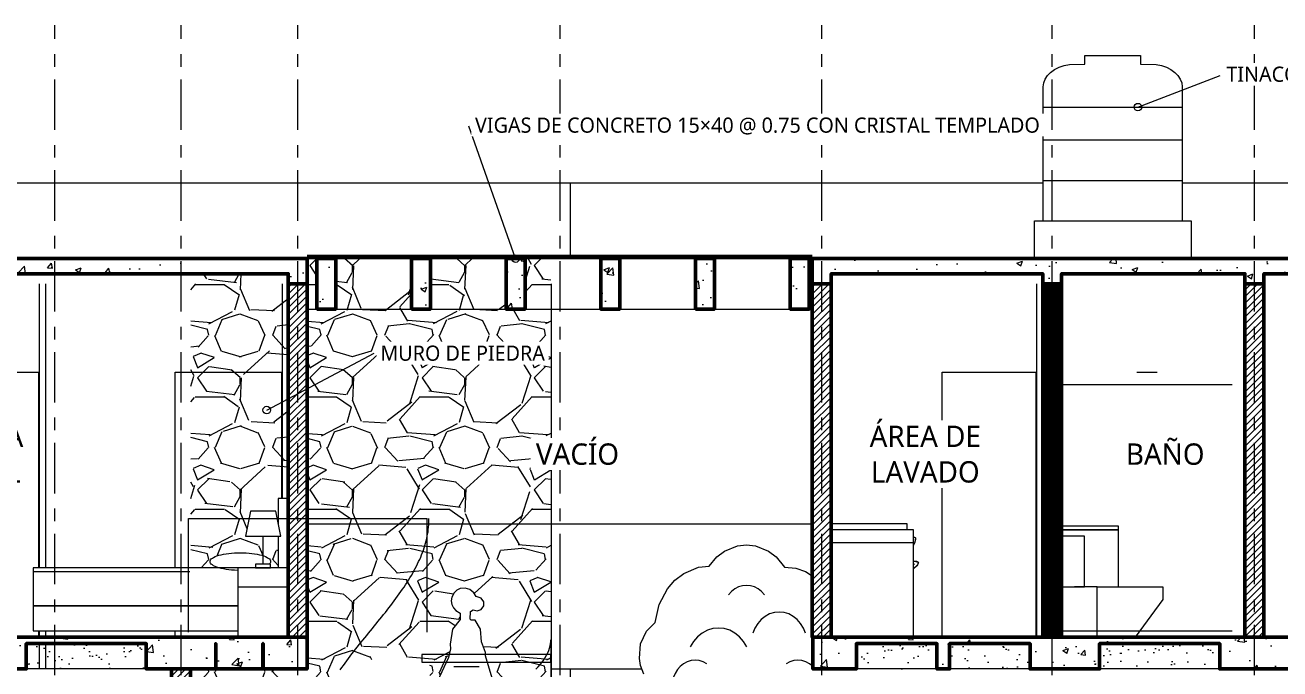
# Model space of a CAD drawing. Header units: metres. Extents: x 28.9 to 124.2, y -14.9 to 27.3.
# Drawn here: x 48.09 to 58.02, y -9.75 to -4.65 of the extents above; entities that cross this region are included whole.
import ezdxf

# ---------------------------------------------------------------- set-up
doc = ezdxf.new("R2010")
doc.units = ezdxf.units.M
doc.linetypes.add('EJE', pattern=[0.6, 0.4, -0.08, 0, -0.12])
for name, color, linetype, lineweight in [('003_EjesHorizontales', 8, 'EJE', 9), ('005_Escalera', 7, 'Continuous', 18), ('007_Textos', 7, 'Continuous', 18), ('012_Ventanas', 5, 'Continuous', 40), ('013_Cortes', 7, 'Continuous', 50), ('014_Achurados', 8, 'Continuous', 5), ('015_Proyeccion', 8, 'Continuous', 13), ('019_Entourage', 8, 'Continuous', 13), ('020_Barandales', 8, 'Continuous', 18), ('021_Muebles_Corte', 8, 'Continuous', 13)]:
    doc.layers.add(name, color=color, linetype=linetype, lineweight=lineweight)
doc.styles.add('OpenSans', font='OpenSans-Regular.ttf')

msp = doc.modelspace()

# ---------------------------------------------------------------- hatches: boundary and pattern name
at = {"layer": '014_Achurados'}
h = msp.add_hatch(dxfattribs=at)
h.set_pattern_fill('AR-CONC', scale=0.0025)
h.paths.add_polyline_path([(44.219, -6.7), (44.219, -6.5), (50.3208, -6.5), (50.3208, -6.7), (50.1708, -6.7), (50.1708, -6.62), (45.3714, -6.62), (45.3714, -6.7), (45.2214, -6.7), (45.2214, -6.62), (44.369, -6.62), (44.369, -6.7)])
h = msp.add_hatch(dxfattribs=at)
h.set_pattern_fill('GRAVEL', scale=0.035)
h.paths.add_polyline_path([(52.25, -6.5), (52.25, -11.65), (52.1486, -11.65), (52.1604, -11.5914), (52.1565, -11.5439), (52.1428, -11.5344), (52.121, -11.5485), (52.0828, -11.6015), (52.0602, -11.65), (51.998, -11.65), (51.9925, -11.557), (51.9759, -11.4778), (51.9607, -11.4461), (51.9446, -11.4415), (51.9241, -11.4778), (51.9075, -11.557), (51.899, -11.641), (51.8874, -11.6344), (51.8772, -11.6456), (51.8765, -11.65), (51.8423, -11.65), (51.8009, -11.5682), (51.7642, -11.5229), (51.7448, -11.5162), (51.7342, -11.5338), (51.7325, -11.5583), (51.7423, -11.6338), (51.7465, -11.65), (50.93, -11.65), (50.93, -11.88), (50.6293, -11.88), (50.7334, -11.7093), (50.8613, -11.5276), (51.3934, -11.2482), (51.5001, -11.2041), (51.6018, -11.16), (51.6979, -11.1158), (51.7877, -11.0717), (51.8705, -11.0276), (51.9458, -10.9835), (52.0129, -10.9394), (52.0714, -10.8953), (52.1209, -10.8511), (52.161, -10.807), (52.1915, -10.7629), (52.212, -10.7188), (52.2225, -10.6747), (52.2229, -10.3824), (52.1934, -10.3824), (52.1934, -10.2059), (52.0177, -10.2059), (52.0177, -10.0294), (51.7725, -10.0294), (51.7433, -9.9075), (51.7482, -9.8985), (51.7726, -9.8942), (51.7891, -9.8821), (51.7979, -9.8637), (51.7979, -9.8469), (51.7858, -9.8234), (51.7331, -9.6479), (51.7313, -9.6212), (51.7003, -9.5357), (51.6918, -9.4353), (51.6518, -9.3653), (51.6198, -9.3651), (51.6118, -9.3563), (51.6138, -9.2963), (51.6337, -9.2822), (51.667, -9.2903), (51.6975, -9.2809), (51.7193, -9.2515), (51.7195, -9.2196), (51.6975, -9.1897), (51.6575, -9.1778), (51.6389, -9.1467), (51.6091, -9.1222), (51.5718, -9.1108), (51.533, -9.1145), (51.5064, -9.127), (51.4843, -9.1471), (51.4662, -9.181), (51.4618, -9.21), (51.4662, -9.2396), (51.4788, -9.266), (51.4985, -9.2877), (51.5309, -9.3087), (51.5314, -9.3581), (51.4718, -9.4353), (51.4518, -9.5553), (51.4566, -9.5913), (51.4395, -9.6613), (51.3487, -9.8529), (51.2913, -9.8529), (51.2913, -9.6765), (50.824, -9.6765), (50.824, -9.9446), (50.9408, -10.121), (51.0443, -10.2975), (51.1224, -10.474), (51.1435, -10.5588), (51.1359, -10.5588), (51.1359, -10.7353), (51.0649, -10.7353), (51.0649, -10.9118), (50.9664, -10.9118), (50.9664, -11.0882), (50.8515, -11.0882), (50.8515, -11.2647), (50.4617, -11.2647), (50.4617, -11.4412), (50.031, -11.4412), (50.031, -11.6176), (49.9051, -11.6176), (49.9104, -11.5914), (49.9065, -11.5439), (49.8928, -11.5344), (49.871, -11.5485), (49.8451, -11.5844), (49.8411, -11.4332), (49.8495, -11.3925), (49.8095, -11.1125), (49.8022, -11.0917), (49.788, -11.076), (49.7686, -11.0667), (49.7472, -11.0656), (49.7182, -11.0745), (49.67, -11.04), (49.6058, -11.0399), (49.5959, -11.0326), (49.5956, -10.9634), (49.6425, -10.9147), (49.6529, -10.8858), (49.6545, -10.855), (49.6471, -10.8251), (49.6313, -10.7986), (49.6086, -10.7779), (49.5808, -10.7646), (49.5394, -10.7605), (49.5003, -10.7725), (49.4687, -10.7986), (49.4494, -10.8348), (49.4455, -10.875), (49.4531, -10.9054), (49.469, -10.9318), (49.5045, -10.9638), (49.5023, -11.0356), (49.43, -11.04), (49.398, -11.0629), (49.398, -9.751), (50.32, -9.751), (50.321, -9.7503), (50.321, -9.501), (50.3218, -9.5), (50.3218, -6.5), (50.395, -6.5), (50.395, -6.9), (50.396, -6.901), (50.546, -6.901), (50.5469, -6.9004), (50.547, -6.5), (51.145, -6.5), (51.145, -6.9), (51.146, -6.901), (51.296, -6.901), (51.2969, -6.9004), (51.297, -6.5), (51.895, -6.5), (51.895, -6.9), (51.896, -6.901), (52.046, -6.901), (52.0469, -6.9004), (52.047, -6.5)])
h = msp.add_hatch(dxfattribs=at)
h.set_pattern_fill('AR-CONC', scale=0.0025)
h.paths.add_polyline_path([(50.396, -6.9), (50.396, -6.5), (50.546, -6.5), (50.546, -6.9)])
h = msp.add_hatch(dxfattribs=at)
h.set_pattern_fill('AR-CONC', scale=0.0025)
h.paths.add_polyline_path([(51.146, -6.9), (51.146, -6.5), (51.296, -6.5), (51.296, -6.9)])
h = msp.add_hatch(dxfattribs=at)
h.set_pattern_fill('AR-CONC', scale=0.0025)
h.paths.add_polyline_path([(51.896, -6.5), (52.046, -6.5), (52.046, -6.9), (51.896, -6.9)])
h = msp.add_hatch(dxfattribs=at)
h.set_pattern_fill('AR-CONC', scale=0.0025)
h.paths.add_polyline_path([(52.646, -6.5), (52.796, -6.5), (52.796, -6.9), (52.646, -6.9)])
h = msp.add_hatch(dxfattribs=at)
h.set_pattern_fill('AR-CONC', scale=0.0025)
h.paths.add_polyline_path([(53.396, -6.9), (53.396, -6.5), (53.546, -6.5), (53.546, -6.9)])
h = msp.add_hatch(dxfattribs=at)
h.set_pattern_fill('AR-CONC', scale=0.0025)
h.paths.add_polyline_path([(54.146, -6.5), (54.296, -6.5), (54.296, -6.9), (54.146, -6.9)])
h = msp.add_hatch(dxfattribs=at)
h.set_pattern_fill('AR-CONC', scale=0.0025)
h.paths.add_polyline_path([(54.3208, -6.5), (61.8973, -6.5), (61.8973, -6.7), (61.7473, -6.7), (61.7473, -6.62), (57.8973, -6.62), (57.8973, -6.7), (57.7473, -6.7), (57.7473, -6.62), (56.2956, -6.62), (56.2956, -6.7), (56.1453, -6.7), (56.1453, -6.62), (54.4706, -6.62), (54.4706, -6.7), (54.3208, -6.7)])
h = msp.add_hatch(dxfattribs=at)
h.set_pattern_fill('GRAVEL', scale=0.035)
h.paths.add_polyline_path([(49.398, -6.621), (50.1698, -6.621), (50.1698, -8.4), (50.091, -8.4), (50.091, -8.6), (50.071, -8.5), (49.871, -8.5), (49.831, -8.7), (50.091, -8.7), (50.091, -8.95), (50.031, -8.95), (50.031, -8.92), (50.0209, -8.92), (50.0264, -8.9137), (50.0298, -8.9069), (50.031, -8.9), (50.0298, -8.8931), (50.0264, -8.8863), (50.0207, -8.8797), (50.0127, -8.8732), (50.0027, -8.867), (49.9906, -8.8611), (49.9765, -8.8556), (49.9607, -8.8505), (49.9243, -8.8418), (49.9041, -8.8383), (49.8607, -8.833), (49.8145, -8.8303), (49.791, -8.83), (49.7675, -8.8303), (49.7213, -8.833), (49.6992, -8.8353), (49.6577, -8.8418), (49.6213, -8.8505), (49.6055, -8.8556), (49.5914, -8.8611), (49.5793, -8.867), (49.5693, -8.8732), (49.5613, -8.8797), (49.5556, -8.8863), (49.5522, -8.8931), (49.551, -8.9), (49.5522, -8.9069), (49.5556, -8.9137), (49.5613, -8.9203), (49.5693, -8.9268), (49.5793, -8.933), (49.5914, -8.9389), (49.6055, -8.9444), (49.6232, -8.95), (49.398, -8.95)])
h = msp.add_hatch(dxfattribs=at)
h.set_pattern_fill('ANSI31', scale=0.012)
h.paths.add_polyline_path([(50.3208, -9.5), (50.1708, -9.5), (50.1708, -6.7), (50.3208, -6.7)])
h = msp.add_hatch(dxfattribs=at)
h.set_pattern_fill('ANSI31', scale=0.012)
h.paths.add_polyline_path([(54.4706, -9.5), (54.3208, -9.5), (54.3208, -6.7), (54.4706, -6.7)])
h = msp.add_hatch(dxfattribs=at)
h.set_pattern_fill('ANSI31', scale=0.012)
h.set_pattern_definition([(45, (0, 0), (-0.0003232892, 0.0003232892), [])])
h.paths.add_polyline_path([(56.1453, -9.5), (56.1453, -6.7), (56.2956, -6.7), (56.2956, -9.5)])
h = msp.add_hatch(dxfattribs=at)
h.set_pattern_fill('ANSI31', scale=0.012)
h.paths.add_polyline_path([(57.8973, -9.5), (57.7473, -9.5), (57.7473, -6.7), (57.8973, -6.7)])
h = msp.add_hatch(dxfattribs=at)
h.set_pattern_fill('AR-CONC', scale=0.0025)
h.paths.add_polyline_path([(46.1299, -9.75), (46.1299, -9.55), (45.5714, -9.55), (45.5714, -9.75), (45.0214, -9.75), (45.0214, -9.55), (44.5693, -9.55), (44.5693, -9.75), (44.225, -9.75), (44.225, -9.5), (50.32, -9.5), (50.32, -9.75), (49.9708, -9.75), (49.9708, -9.55), (49.9698, -9.55), (49.9698, -9.75), (49.5968, -9.75), (49.5968, -9.55), (49.5958, -9.55), (49.5958, -9.75), (49.0458, -9.75), (49.0458, -9.55), (48.0958, -9.55), (48.0958, -9.75), (47.4458, -9.75), (47.4458, -9.55), (46.8873, -9.55), (46.8873, -9.75), (46.7873, -9.75), (46.7873, -9.55), (46.2299, -9.55), (46.2299, -9.75)])
h = msp.add_hatch(dxfattribs=at)
h.set_pattern_fill('GRAVEL', scale=0.035)
h.paths.add_polyline_path([(49.398, -9.45), (49.771, -9.45), (49.771, -9.499), (49.398, -9.499)])
h = msp.add_hatch(dxfattribs=at)
h.set_pattern_fill('AR-CONC', scale=0.0025)
h.paths.add_polyline_path([(55.3079, -9.75), (55.3079, -9.55), (54.6706, -9.55), (54.6706, -9.75), (54.325, -9.75), (54.325, -9.5), (63.895, -9.5), (63.895, -9.75), (63.5458, -9.75), (63.5458, -9.55), (62.8716, -9.55), (62.8716, -9.75), (62.7716, -9.75), (62.7716, -9.55), (62.0973, -9.55), (62.0973, -9.75), (61.5473, -9.75), (61.5473, -9.55), (60.9367, -9.55), (60.9367, -9.75), (60.8367, -9.75), (60.8367, -9.55), (60.2271, -9.55), (60.2271, -9.75), (60.1271, -9.75), (60.1271, -9.55), (59.5175, -9.55), (59.5175, -9.75), (59.4175, -9.75), (59.4175, -9.55), (58.8079, -9.55), (58.8079, -9.75), (58.7079, -9.75), (58.7079, -9.55), (58.0973, -9.55), (58.0973, -9.75), (57.5473, -9.75), (57.5473, -9.55), (56.5956, -9.55), (56.5956, -9.75), (56.0453, -9.75), (56.0453, -9.55), (55.4079, -9.55), (55.4079, -9.75)])
h = msp.add_hatch(dxfattribs=at)
h.set_pattern_fill('AR-SAND', scale=0.004)
h.paths.add_polyline_path([(48.0968, -9.75), (48.0968, -9.55), (49.0448, -9.55), (49.0448, -9.75)])
h = msp.add_hatch(dxfattribs=at)
h.set_pattern_fill('AR-SAND', scale=0.004)
h.paths.add_polyline_path([(54.6716, -9.75), (54.6716, -9.55), (55.3079, -9.55), (55.3079, -9.75)])
h = msp.add_hatch(dxfattribs=at)
h.set_pattern_fill('AR-SAND', scale=0.004)
h.paths.add_polyline_path([(55.4079, -9.75), (55.4079, -9.55), (56.0443, -9.55), (56.0443, -9.75)])
h = msp.add_hatch(dxfattribs=at)
h.set_pattern_fill('AR-SAND', scale=0.004)
h.paths.add_polyline_path([(56.5966, -9.75), (56.5966, -9.55), (57.5463, -9.55), (57.5463, -9.75)])
h = msp.add_hatch(dxfattribs=at)
h.set_pattern_fill('ANSI31', scale=0.012)
h.paths.add_polyline_path([(49.2458, -12.5), (49.2458, -9.75), (49.3958, -9.75), (49.3958, -12.5)])

# ---------------------------------------------------------------- linework, layer by layer
at = {"layer": '003_EjesHorizontales'}
for p, q in [((48.321, -13.4), (48.321, -4.65)), ((49.323, -13.4), (49.323, -4.65)), ((50.246, -13.4), (50.246, -4.65)), ((52.325, -13.4), (52.325, -4.65)), ((54.396, -13.4), (54.396, -4.65)), ((56.221, -13.4), (56.221, -4.65)), ((57.822, -13.4), (57.822, -4.65))]:
    msp.add_line(p, q, dxfattribs=at)
at = {"layer": '005_Escalera'}
msp.add_line((52.25, -9.52), (52.25, -9.82), dxfattribs=at)
msp.add_lwpolyline([(52.1314, -9.7512), (52.1492, -9.733), (52.1656, -9.7147), (52.1805, -9.6965), (52.1941, -9.6782), (52.2062, -9.66), (52.2168, -9.6417), (52.226, -9.6234), (52.2337, -9.6052), (52.2399, -9.5869), (52.2447, -9.5687), (52.2479, -9.5504), (52.2497, -9.5322), (52.25, -9.52)], dxfattribs=at)
msp.add_lwpolyline([(51.2293, -9.6965), (52.25, -9.6965), (52.25, -9.6365), (51.2293, -9.6365)], close=True, dxfattribs=at)
at = {"layer": '007_Textos'}
for points in [[(56.9, -5.3), (57.55, -5.05)], [(51.971, -6.5), (51.6, -5.45)], [(50, -7.7), (50.85, -7.25)]]:
    msp.add_lwpolyline(points, dxfattribs=at)
for centre in [(56.9, -5.3), (51.971, -6.5), (50, -7.7)]:
    msp.add_circle(centre, 0.03, dxfattribs=at)
at = {"layer": '012_Ventanas'}
for p, q in [((50.321, -6.48), (54.321, -6.48)), ((50.321, -6.495), (54.321, -6.495))]:
    msp.add_line(p, q, dxfattribs=at)
at = {"layer": '013_Cortes'}
for points in [[(44.219, -6.7), (44.219, -6.5), (50.3208, -6.5), (50.3208, -6.7), (50.1708, -6.7), (50.1708, -6.62), (45.3714, -6.62), (45.3714, -6.7), (45.2214, -6.7), (45.2214, -6.62), (44.369, -6.62), (44.369, -6.7), (44.219, -6.7)], [(50.396, -6.9), (50.396, -6.5), (50.546, -6.5), (50.546, -6.9), (50.396, -6.9)], [(51.146, -6.9), (51.146, -6.5), (51.296, -6.5), (51.296, -6.9), (51.146, -6.9)], [(51.896, -6.5), (52.046, -6.5), (52.046, -6.9), (51.896, -6.9), (51.896, -6.5)], [(52.646, -6.5), (52.796, -6.5), (52.796, -6.9), (52.646, -6.9), (52.646, -6.5)], [(53.396, -6.9), (53.396, -6.5), (53.546, -6.5), (53.546, -6.9), (53.396, -6.9)], [(54.146, -6.5), (54.296, -6.5), (54.296, -6.9), (54.146, -6.9), (54.146, -6.5)], [(54.3208, -6.5), (61.8973, -6.5), (61.8973, -6.7), (61.7473, -6.7), (61.7473, -6.62), (57.8973, -6.62), (57.8973, -6.7), (57.7473, -6.7), (57.7473, -6.62), (56.2956, -6.62), (56.2956, -6.7), (56.1453, -6.7), (56.1453, -6.62), (54.4706, -6.62), (54.4706, -6.7), (54.3208, -6.7), (54.3208, -6.5)], [(50.3208, -9.5), (50.1708, -9.5), (50.1708, -6.7), (50.3208, -6.7), (50.3208, -9.5)], [(54.4706, -9.5), (54.3208, -9.5), (54.3208, -6.7), (54.4706, -6.7), (54.4706, -9.5)], [(56.1453, -9.5), (56.1453, -6.7), (56.2956, -6.7), (56.2956, -9.5), (56.1453, -9.5)], [(57.8973, -9.5), (57.7473, -9.5), (57.7473, -6.7), (57.8973, -6.7), (57.8973, -9.5)], [(49.2458, -12.5), (49.2458, -9.75), (49.3958, -9.75), (49.3958, -12.5), (49.2458, -12.5)]]:
    msp.add_lwpolyline(points, close=True, dxfattribs=at)
for points in [[(44.225, -9.5), (50.32, -9.5), (50.32, -9.75), (49.9708, -9.75), (49.9708, -9.55), (49.9698, -9.55), (49.9698, -9.75), (49.5968, -9.75), (49.5968, -9.55), (49.5958, -9.55), (49.5958, -9.75), (49.0458, -9.75), (49.0458, -9.55), (48.0958, -9.55), (48.0958, -9.75), (47.4458, -9.75)], [(58.0973, -9.75), (57.5473, -9.75), (57.5473, -9.55), (56.5956, -9.55), (56.5956, -9.75), (56.0453, -9.75), (56.0453, -9.55), (55.4079, -9.55), (55.4079, -9.75), (55.3079, -9.75), (55.3079, -9.75), (55.3079, -9.55), (54.6706, -9.55), (54.6706, -9.75), (54.325, -9.75), (54.325, -9.5), (63.895, -9.5)]]:
    msp.add_lwpolyline(points, dxfattribs=at)
at = {"layer": '013_Cortes', "lineweight": 18}
for points in [[(48.0968, -9.75), (48.0968, -9.55), (49.0448, -9.55), (49.0448, -9.75), (48.0968, -9.75)], [(54.6716, -9.75), (54.6716, -9.55), (55.3079, -9.55), (55.3079, -9.75), (54.6716, -9.75)], [(55.4079, -9.75), (55.4079, -9.55), (56.0443, -9.55), (56.0443, -9.75), (55.4079, -9.75)], [(56.5966, -9.75), (56.5966, -9.55), (57.5463, -9.55), (57.5463, -9.75), (56.5966, -9.75)]]:
    msp.add_lwpolyline(points, close=True, dxfattribs=at)
at = {"layer": '015_Proyeccion'}
for p, q in [((45.375, -5.9), (52.405, -5.9)), ((52.405, -5.9), (56.15, -5.9)), ((52.405, -6.5), (52.405, -5.9)), ((57.25, -5.9), (61.747, -5.9)), ((50.395, -6.5), (50.3218, -6.5)), ((51.145, -6.5), (50.547, -6.5)), ((51.895, -6.5), (51.297, -6.5)), ((52.405, -6.5), (52.047, -6.5)), ((52.645, -6.5), (52.405, -6.5)), ((53.395, -6.5), (52.797, -6.5)), ((54.145, -6.5), (53.547, -6.5)), ((54.3198, -6.5), (54.297, -6.5)), ((48.2, -8.95), (48.2, -6.7)), ((48.25, -8.95), (48.25, -6.7)), ((50.125, -8.4), (50.125, -6.7)), ((50.325, -6.9), (50.325, -6.7)), ((52.255, -6.9), (52.255, -6.7)), ((54.475, -8.6), (54.475, -6.7)), ((56.1, -9.499), (56.1, -6.7)), ((56.3, -8.62), (56.3, -6.7)), ((57.9, -9.499), (57.9, -6.7)), ((50.3218, -6.9), (50.325, -6.9)), ((50.325, -6.9), (50.395, -6.9)), ((50.325, -9.75), (50.325, -6.9)), ((50.547, -6.9), (51.145, -6.9)), ((51.297, -6.9), (51.895, -6.9)), ((52.047, -6.9), (52.255, -6.9)), ((52.255, -6.9), (52.645, -6.9)), ((52.255, -9.75), (52.255, -6.9)), ((52.797, -6.9), (53.395, -6.9)), ((53.547, -6.9), (54.145, -6.9)), ((54.297, -6.9), (54.3198, -6.9)), ((47.4, -7.4), (48.195, -7.4)), ((48.195, -8.95), (48.195, -7.4)), ((49.275, -8.95), (49.275, -7.4)), ((49.275, -7.4), (50.12, -7.4)), ((50.12, -8.4), (50.12, -7.4)), ((55.35, -9.499), (55.35, -7.4)), ((55.35, -7.4), (56.095, -7.4)), ((56.095, -9.499), (56.095, -7.4)), ((48.195, -9.499), (48.195, -9.45)), ((48.2, -9.499), (48.2, -9.45)), ((48.25, -9.499), (48.25, -9.45)), ((49.275, -9.499), (49.275, -9.45)), ((48.2, -9.75), (48.2, -9.551)), ((48.25, -9.75), (48.25, -9.551)), ((52.255, -11.65), (52.255, -9.75)), ((52.255, -9.75), (52.405, -9.75)), ((52.405, -10.65), (52.405, -9.75)), ((52.405, -9.75), (52.9712, -9.75))]:
    msp.add_line(p, q, dxfattribs=at)
at = {"layer": '019_Entourage'}
for p, q in [((55.121, -8.9234), (55.1308, -8.9187)), ((51.6818, -9.7353), (51.4818, -9.7353))]:
    msp.add_line(p, q, dxfattribs=at)
for points in [[(55.121, -8.7065), (55.1241, -8.7055), (55.1374, -8.7126), (55.1323, -8.7461), (55.121, -8.7672)], [(55.121, -8.706), (55.1241, -8.7055), (55.1301, -8.706), (55.1346, -8.7084), (55.1374, -8.7126), (55.1386, -8.7185), (55.1381, -8.7261), (55.1361, -8.7354), (55.1323, -8.7461), (55.127, -8.7583), (55.121, -8.7702)], [(52.9876, -9.7915), (52.9611, -9.7244), (52.9512, -9.6675), (52.9611, -9.5525), (53.0087, -9.4506), (53.0775, -9.3836), (53.1083, -9.2391), (53.173, -9.1156), (53.2324, -9.0476), (53.3023, -8.9941), (53.4207, -8.9456), (53.5049, -8.9362), (53.5656, -8.863), (53.6258, -8.8169), (53.7279, -8.7751), (53.8, -8.7669), (53.8721, -8.7751), (53.9742, -8.8169), (54.0344, -8.863), (54.1009, -8.9451), (54.1897, -8.9536), (54.266, -8.98), (54.3198, -9.0129)], [(55.121, -8.8967), (55.129, -8.8959), (55.1383, -8.8958), (55.1461, -8.8967), (55.1522, -8.8984), (55.1567, -8.9011), (55.1595, -8.9047), (55.1606, -8.909), (55.1599, -8.9142), (55.1575, -8.9202), (55.1534, -8.9268), (55.1476, -8.9341), (55.1402, -8.9419), (55.1312, -8.9502), (55.121, -8.9588)], [(55.121, -8.8974), (55.129, -8.8959), (55.1595, -8.9047), (55.1534, -8.9268), (55.121, -8.9569)], [(51.7858, -9.8234), (51.7331, -9.6479), (51.7313, -9.6212), (51.7003, -9.5357), (51.6918, -9.4353), (51.6518, -9.3653), (51.6198, -9.3651), (51.6118, -9.3563), (51.6138, -9.2963), (51.6337, -9.2822), (51.667, -9.2903), (51.6975, -9.2809), (51.7193, -9.2515), (51.7195, -9.2196), (51.6975, -9.1897), (51.6575, -9.1778), (51.6389, -9.1467), (51.6091, -9.1222), (51.5718, -9.1108), (51.533, -9.1145), (51.5064, -9.127), (51.4843, -9.1471), (51.4662, -9.181), (51.4618, -9.21), (51.4662, -9.2396), (51.4788, -9.266), (51.4985, -9.2877), (51.5309, -9.3087), (51.5314, -9.3581), (51.4718, -9.4353), (51.4518, -9.5553), (51.4566, -9.5913), (51.4395, -9.6613), (51.3487, -9.8529)], [(53.9416, -9.164), (53.9188, -9.138), (53.8924, -9.1168), (53.8632, -9.1012), (53.8321, -9.0917), (53.8, -9.0885), (53.7679, -9.0917), (53.7368, -9.1012), (53.7076, -9.1168), (53.6812, -9.138), (53.6584, -9.164)], [(54.2671, -9.467), (54.2507, -9.4269), (54.2286, -9.3907), (54.2012, -9.3594), (54.1696, -9.334), (54.1345, -9.3153), (54.0972, -9.3039), (54.0587, -9.3), (54.0202, -9.3039), (53.9829, -9.3153), (53.9478, -9.334), (53.9162, -9.3594), (53.8888, -9.3907), (53.8667, -9.4269), (53.8503, -9.467)], [(53.8023, -9.575), (53.7764, -9.5327), (53.7445, -9.4962), (53.7076, -9.4666), (53.6667, -9.4448), (53.6232, -9.4314), (53.5783, -9.4269), (53.5333, -9.4314), (53.4898, -9.4448), (53.4489, -9.4666), (53.412, -9.4962), (53.3801, -9.5327), (53.3542, -9.575)], [(53.4859, -9.7091), (53.4567, -9.6935), (53.4256, -9.684), (53.3935, -9.6808), (53.3614, -9.684), (53.3303, -9.6935), (53.3011, -9.7091), (53.2747, -9.7303), (53.2519, -9.7563), (53.2335, -9.7865), (53.2198, -9.82), (53.2115, -9.8556)], [(54.324, -9.7292), (54.2989, -9.7091), (54.2697, -9.6935), (54.2386, -9.684), (54.2065, -9.6808), (54.1744, -9.684), (54.1433, -9.6935), (54.1141, -9.7091)]]:
    msp.add_lwpolyline(points, dxfattribs=at)
at = {"layer": '020_Barandales'}
for p, q in [((49.38, -9.46), (49.38, -8.56)), ((49.38, -8.56), (51.27, -8.56)), ((50.3218, -8.6), (54.3198, -8.6)), ((51.27, -9.46), (51.27, -8.56))]:
    msp.add_line(p, q, dxfattribs=at)
msp.add_lwpolyline([(50.5811, -9.7588), (50.5938, -9.7405), (50.6069, -9.7223), (50.6201, -9.704), (50.6336, -9.6858), (50.6472, -9.6675), (50.6611, -9.6492), (50.6751, -9.631), (50.6893, -9.6127), (50.7036, -9.5945), (50.7181, -9.5762), (50.7326, -9.558), (50.7473, -9.5397), (50.762, -9.5215), (50.7768, -9.5032), (50.7917, -9.4849), (50.8066, -9.4667), (50.8215, -9.4484), (50.8364, -9.4302), (50.8513, -9.4119), (50.8662, -9.3937), (50.881, -9.3754), (50.8958, -9.3572), (50.9105, -9.3389), (50.9251, -9.3206), (50.9396, -9.3024), (50.954, -9.2841), (50.9683, -9.2659), (50.9824, -9.2476), (50.9963, -9.2294), (51.0101, -9.2111), (51.0236, -9.1929), (51.037, -9.1746), (51.0501, -9.1563), (51.063, -9.1381), (51.0756, -9.1198), (51.088, -9.1016), (51.1001, -9.0833), (51.1119, -9.0651), (51.1234, -9.0468), (51.1346, -9.0286), (51.1455, -9.0103), (51.156, -8.992), (51.1662, -8.9738), (51.176, -8.9555), (51.1855, -8.9373), (51.1946, -8.919), (51.2032, -8.9008), (51.2115, -8.8825), (51.2194, -8.8643), (51.2269, -8.846), (51.2339, -8.8277), (51.2405, -8.8095), (51.2467, -8.7912), (51.2525, -8.773), (51.2577, -8.7547), (51.2626, -8.7365), (51.2669, -8.7182), (51.2709, -8.7), (51.2743, -8.6817), (51.2773, -8.6634), (51.2797, -8.6452), (51.2818, -8.6269), (51.2833, -8.6087), (51.2843, -8.5904), (51.2849, -8.5722), (51.285, -8.56)], dxfattribs=at)
at = {"layer": '021_Muebles_Corte'}
for p, q in [((56.15, -5.3), (57.25, -5.3)), ((56.15, -5.56), (57.25, -5.56)), ((56.15, -5.88), (57.25, -5.88)), ((56.08, -6.2), (57.32, -6.2)), ((57.32, -6.2), (57.32, -6.499)), ((56.8915, -7.4), (57.0515, -7.4)), ((57.6463, -7.5), (56.2966, -7.5)), ((49.971, -8.92), (49.971, -8.7)), ((49.971, -8.8538), (49.971, -8.7)), ((50.091, -8.7), (50.091, -8.95)), ((56.2966, -8.65), (56.746, -8.65)), ((54.4716, -8.75), (55.121, -8.75)), ((48.151, -8.98), (49.391, -8.98)), ((49.771, -9.1), (50.1698, -9.1)), ((56.2966, -9.1), (56.476, -9.1)), ((56.2966, -9.45), (57.6463, -9.45))]:
    msp.add_line(p, q, dxfattribs=at)
for points in [[(56.08, -6.499), (56.08, -6.2), (56.15, -6.2), (56.15, -5.14), (56.1538, -5.1087), (56.1651, -5.0784), (56.1835, -5.05), (56.2085, -5.0243), (56.2393, -5.0021), (56.275, -4.9841), (56.3145, -4.9709), (56.3566, -4.9627), (56.48, -4.96), (56.48, -4.89), (56.92, -4.89), (56.92, -4.96), (57.0434, -4.9627), (57.0855, -4.9709), (57.125, -4.9841), (57.1607, -5.0021), (57.1915, -5.0243), (57.2165, -5.05), (57.2349, -5.0784), (57.2462, -5.1087), (57.25, -5.14), (57.25, -6.2), (57.32, -6.2)], [(50.1698, -8.4), (50.091, -8.4), (50.091, -8.6)], [(49.831, -8.7), (50.111, -8.7), (50.071, -8.5), (49.871, -8.5), (49.831, -8.7)], [(55.071, -8.65), (55.071, -8.6), (54.4716, -8.6)], [(56.746, -8.65), (56.746, -8.62), (56.2966, -8.62)], [(55.121, -9.499), (55.121, -8.65), (54.4716, -8.65)], [(56.746, -9.1), (56.746, -8.65), (56.2966, -8.65)], [(56.476, -9.1), (56.476, -8.7), (56.2966, -8.7)], [(49.771, -8.9697), (49.7675, -8.9697), (49.7442, -8.9687), (49.7213, -8.967), (49.6992, -8.9647), (49.6779, -8.9617), (49.6577, -8.9582), (49.6387, -8.9541), (49.6213, -8.9495), (49.6055, -8.9444), (49.5914, -8.9389), (49.5793, -8.933), (49.5693, -8.9268), (49.5613, -8.9203), (49.5556, -8.9137), (49.5522, -8.9069), (49.551, -8.9), (49.5522, -8.8931), (49.5556, -8.8863), (49.5613, -8.8797), (49.5693, -8.8732), (49.5793, -8.867), (49.5914, -8.8611), (49.6055, -8.8556), (49.6213, -8.8505), (49.6387, -8.8459), (49.6577, -8.8418), (49.6779, -8.8383), (49.6992, -8.8353), (49.7213, -8.833), (49.7442, -8.8313), (49.7675, -8.8303), (49.791, -8.83), (49.8145, -8.8303), (49.8378, -8.8313), (49.8607, -8.833), (49.8828, -8.8353), (49.9041, -8.8383), (49.9243, -8.8418), (49.9433, -8.8459), (49.9607, -8.8505), (49.9765, -8.8556), (49.9906, -8.8611), (50.0027, -8.867), (50.0127, -8.8732), (50.0207, -8.8797), (50.0264, -8.8863), (50.0298, -8.8931), (50.031, -8.9)], [(50.031, -8.95), (50.031, -8.92), (49.911, -8.92), (49.911, -8.95), (50.031, -8.95)], [(50.031, -8.9), (50.0298, -8.9069), (50.0264, -8.9137), (50.0209, -8.92)], [(49.771, -8.95), (48.151, -8.95), (48.151, -9.25), (49.771, -9.25)], [(50.1698, -8.95), (49.771, -8.95), (49.771, -9.499)], [(56.576, -9.499), (56.576, -9.1), (56.3966, -9.1)], [(56.576, -9.499), (56.576, -9.1), (57.096, -9.1), (57.096, -9.2), (56.8767, -9.499)], [(49.771, -9.25), (48.151, -9.25), (48.151, -9.45), (49.771, -9.45)]]:
    msp.add_lwpolyline(points, dxfattribs=at)

# ---------------------------------------------------------------- texts
at = {"layer": '007_Textos', "char_height": 0.169, "attachment_point": 5, "style": 'OpenSans', "bg_fill": 3, "box_fill_scale": 1.25, "bg_fill_color": 0, "bg_fill_transparency": 0}
for s, insert in [('RECÁMARA\\PPRINCIPAL', (47.4938, -8.05)), ('BAÑO', (57.1158, -8.05))]:
    msp.add_mtext(s, dxfattribs=dict(at, insert=insert))

# ---------------------------------------------------------------- next in the draw order: texts
at = {"layer": '007_Textos', "style": 'OpenSans', "bg_fill": 3, "box_fill_scale": 1.25, "bg_fill_color": 0, "bg_fill_transparency": 0}
for s, insert, char_height, attachment_point in [('TINACOS 1,100 L', (57.6, -5.05), 0.12, 4), ('VIGAS DE CONCRETO 15×40 @ 0.75 CON CRISTAL TEMPLADO', (51.65, -5.45), 0.12, 4), ('MURO DE PIEDRA', (50.9, -7.25), 0.12, 4), ('ÁREA DE \\PLAVADO', (55.2155, -8.05), 0.169, 5), ('VACÍO', (52.4611, -8.05), 0.169, 5)]:
    msp.add_mtext(s, dxfattribs=dict(at, insert=insert, char_height=char_height, attachment_point=attachment_point))

doc.saveas('drawing.dxf')
